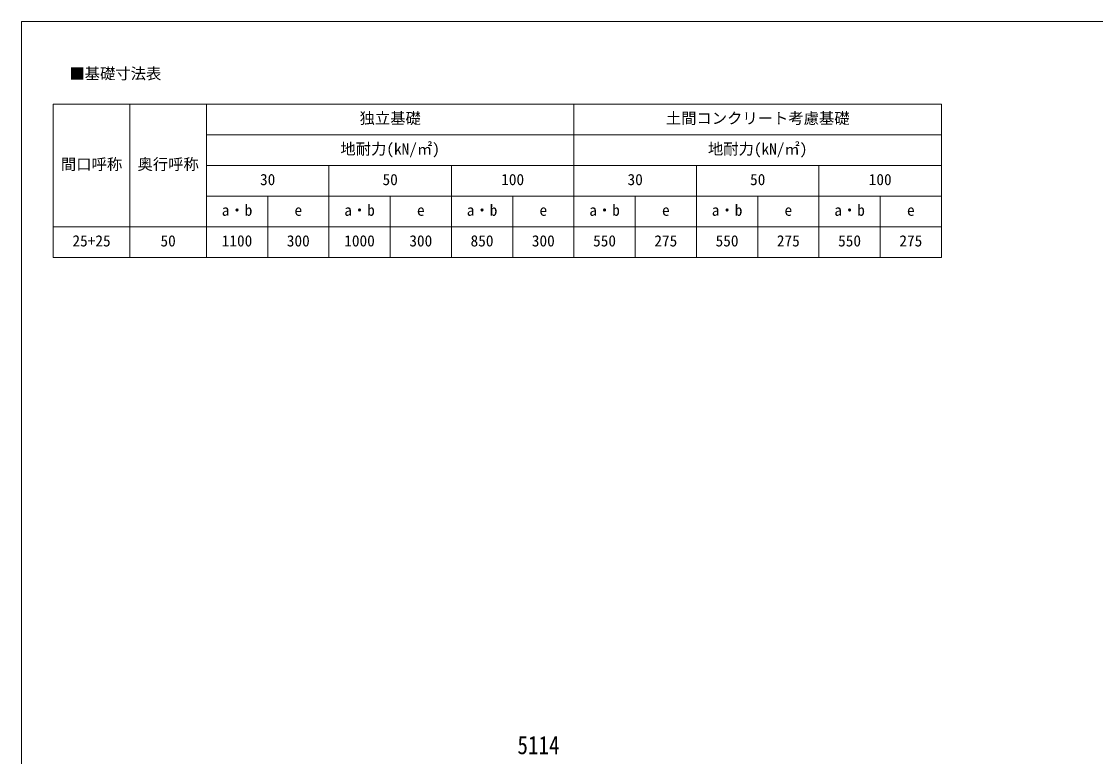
# Model space of a CAD drawing. Units: millimetres at full size, sheet at 1:30; details may follow other scales. Extents: x -8385 to 8479, y -5853 to 5787.
# Drawn here: x -8385 to 31, y 32 to 5787 of the extents above; entities that cross this region are included whole.
import ezdxf
from ezdxf.enums import TextEntityAlignment as Align

# ---------------------------------------------------------------- set-up
doc = ezdxf.new("R2010")
doc.units = ezdxf.units.MM
doc.header["$LTSCALE"] = 30
for name, color, linetype, lineweight in [('0-A_寸法', 6, 'Continuous', 9), ('1-0_FRAME', 7, 'Continuous', 18), ('F-0_240', 7, 'Continuous', 9)]:
    doc.layers.add(name, color=color, linetype=linetype, lineweight=lineweight)
doc.styles.add('ＭＳ ゴシック', font='')
doc.styles.get('ＭＳ ゴシック').set_extended_font_data('MS Gothic')

msp = doc.modelspace()

# ---------------------------------------------------------------- linework, layer by layer
at = {"layer": '1-0_FRAME'}
for p, q in [((-8136.13, 5139.41), (-1176.13, 5139.41)), ((-8136.13, 5139.41), (-8136.13, 3939.41)), ((-7536.13, 5139.41), (-7536.13, 3939.41)), ((-4056.13, 5139.41), (-4056.13, 3939.41)), ((-6936.13, 4899.41), (-1176.13, 4899.41)), ((-6936.13, 4659.41), (-1176.13, 4659.41)), ((-3096.13, 4659.41), (-3096.13, 3939.41)), ((-6936.13, 4419.41), (-1176.13, 4419.41)), ((-2616.13, 4419.41), (-2616.13, 3939.41)), ((-1656.13, 4419.41), (-1656.13, 3939.41))]:
    msp.add_line(p, q, dxfattribs=at)
for points in [[(-6936.13, 5139.41), (-6936.13, 4899.41), (-6936.13, 4179.41), (-6936.13, 3939.41)], [(-1176.13, 5139.41), (-1176.13, 4419.41), (-1176.13, 3939.41)], [(-5976.13, 4659.41), (-5976.13, 4419.41), (-5976.13, 3939.41)], [(-5016.13, 4659.41), (-5016.13, 4419.41), (-5016.13, 3939.41)], [(-2136.13, 4659.41), (-2136.13, 4179.41), (-2136.13, 3939.41)], [(-6456.13, 4419.41), (-6456.13, 4179.41), (-6456.13, 3939.41)], [(-5496.13, 4419.41), (-5496.13, 4179.41), (-5496.13, 3939.41)], [(-4536.13, 4419.41), (-4536.13, 4179.41), (-4536.13, 3939.41)], [(-3576.13, 4419.41), (-3576.13, 4179.41), (-3576.13, 3939.41)], [(-8136.13, 4179.41), (-6936.13, 4179.41), (-1176.13, 4179.41)], [(-8136.13, 3939.41), (-7536.13, 3939.41), (-4056.13, 3939.41), (-2136.13, 3939.41), (-1176.13, 3939.41)]]:
    msp.add_lwpolyline(points, dxfattribs=at)
at = {"layer": 'F-0_240', "color": 5}
for q in [(-8385.45, -5852.66), (8054.55, 5787.34)]:
    msp.add_line((-8385.45, 5787.34), q, dxfattribs=at)

# ---------------------------------------------------------------- texts
at = {"layer": '0-A_寸法', "color": 7, "style": 'ＭＳ ゴシック', "width": 0.85}
msp.add_text('5114', height=143, dxfattribs=at).set_placement((-4499.34, 7.11), align=Align.BOTTOM_LEFT)
at = {"layer": '1-0_FRAME', "style": 'ＭＳ ゴシック'}
for s, p in [('■基礎寸法表', (-8009.77, 5309.14)), ('独立基礎', (-5736.13, 4959.41)), ('土間コンクリート考慮基礎', (-3336.13, 4959.41)), ('地耐力(kN/㎡)', (-5886.13, 4719.41)), ('地耐力(kN/㎡)', (-3006.13, 4719.41)), ('間口呼称', (-8076.13, 4599.41)), ('奥行呼称', (-7476.13, 4599.41)), ('30', (-6516.13, 4479.41)), ('50', (-5556.13, 4479.41)), ('100', (-4626.13, 4479.41)), ('30', (-3636.13, 4479.41)), ('50', (-2676.13, 4479.41)), ('100', (-1746.13, 4479.41)), ('a・b', (-6816.13, 4239.41)), ('e', (-6246.13, 4239.41)), ('a・b', (-5856.13, 4239.41)), ('e', (-5286.13, 4239.41)), ('a・b', (-4896.13, 4239.41)), ('e', (-4326.13, 4239.41)), ('a・b', (-3936.13, 4239.41)), ('e', (-3366.13, 4239.41)), ('a・b', (-2976.13, 4239.41)), ('e', (-2406.13, 4239.41)), ('a・b', (-2016.13, 4239.41)), ('e', (-1446.13, 4239.41)), ('25+25', (-7986.13, 3999.41)), ('50', (-7296.13, 3999.41)), ('1100', (-6816.13, 3999.41)), ('300', (-6306.13, 3999.41)), ('1000', (-5856.13, 3999.41)), ('300', (-5346.13, 3999.41)), ('850', (-4866.13, 3999.41)), ('300', (-4386.13, 3999.41)), ('550', (-3906.13, 3999.41)), ('275', (-3426.13, 3999.41)), ('550', (-2946.13, 3999.41)), ('275', (-2466.13, 3999.41)), ('550', (-1986.13, 3999.41)), ('275', (-1506.13, 3999.41))]:
    msp.add_text(s, height=87.98, dxfattribs=at).set_placement(p, align=Align.BOTTOM_LEFT)

doc.saveas('drawing.dxf')
